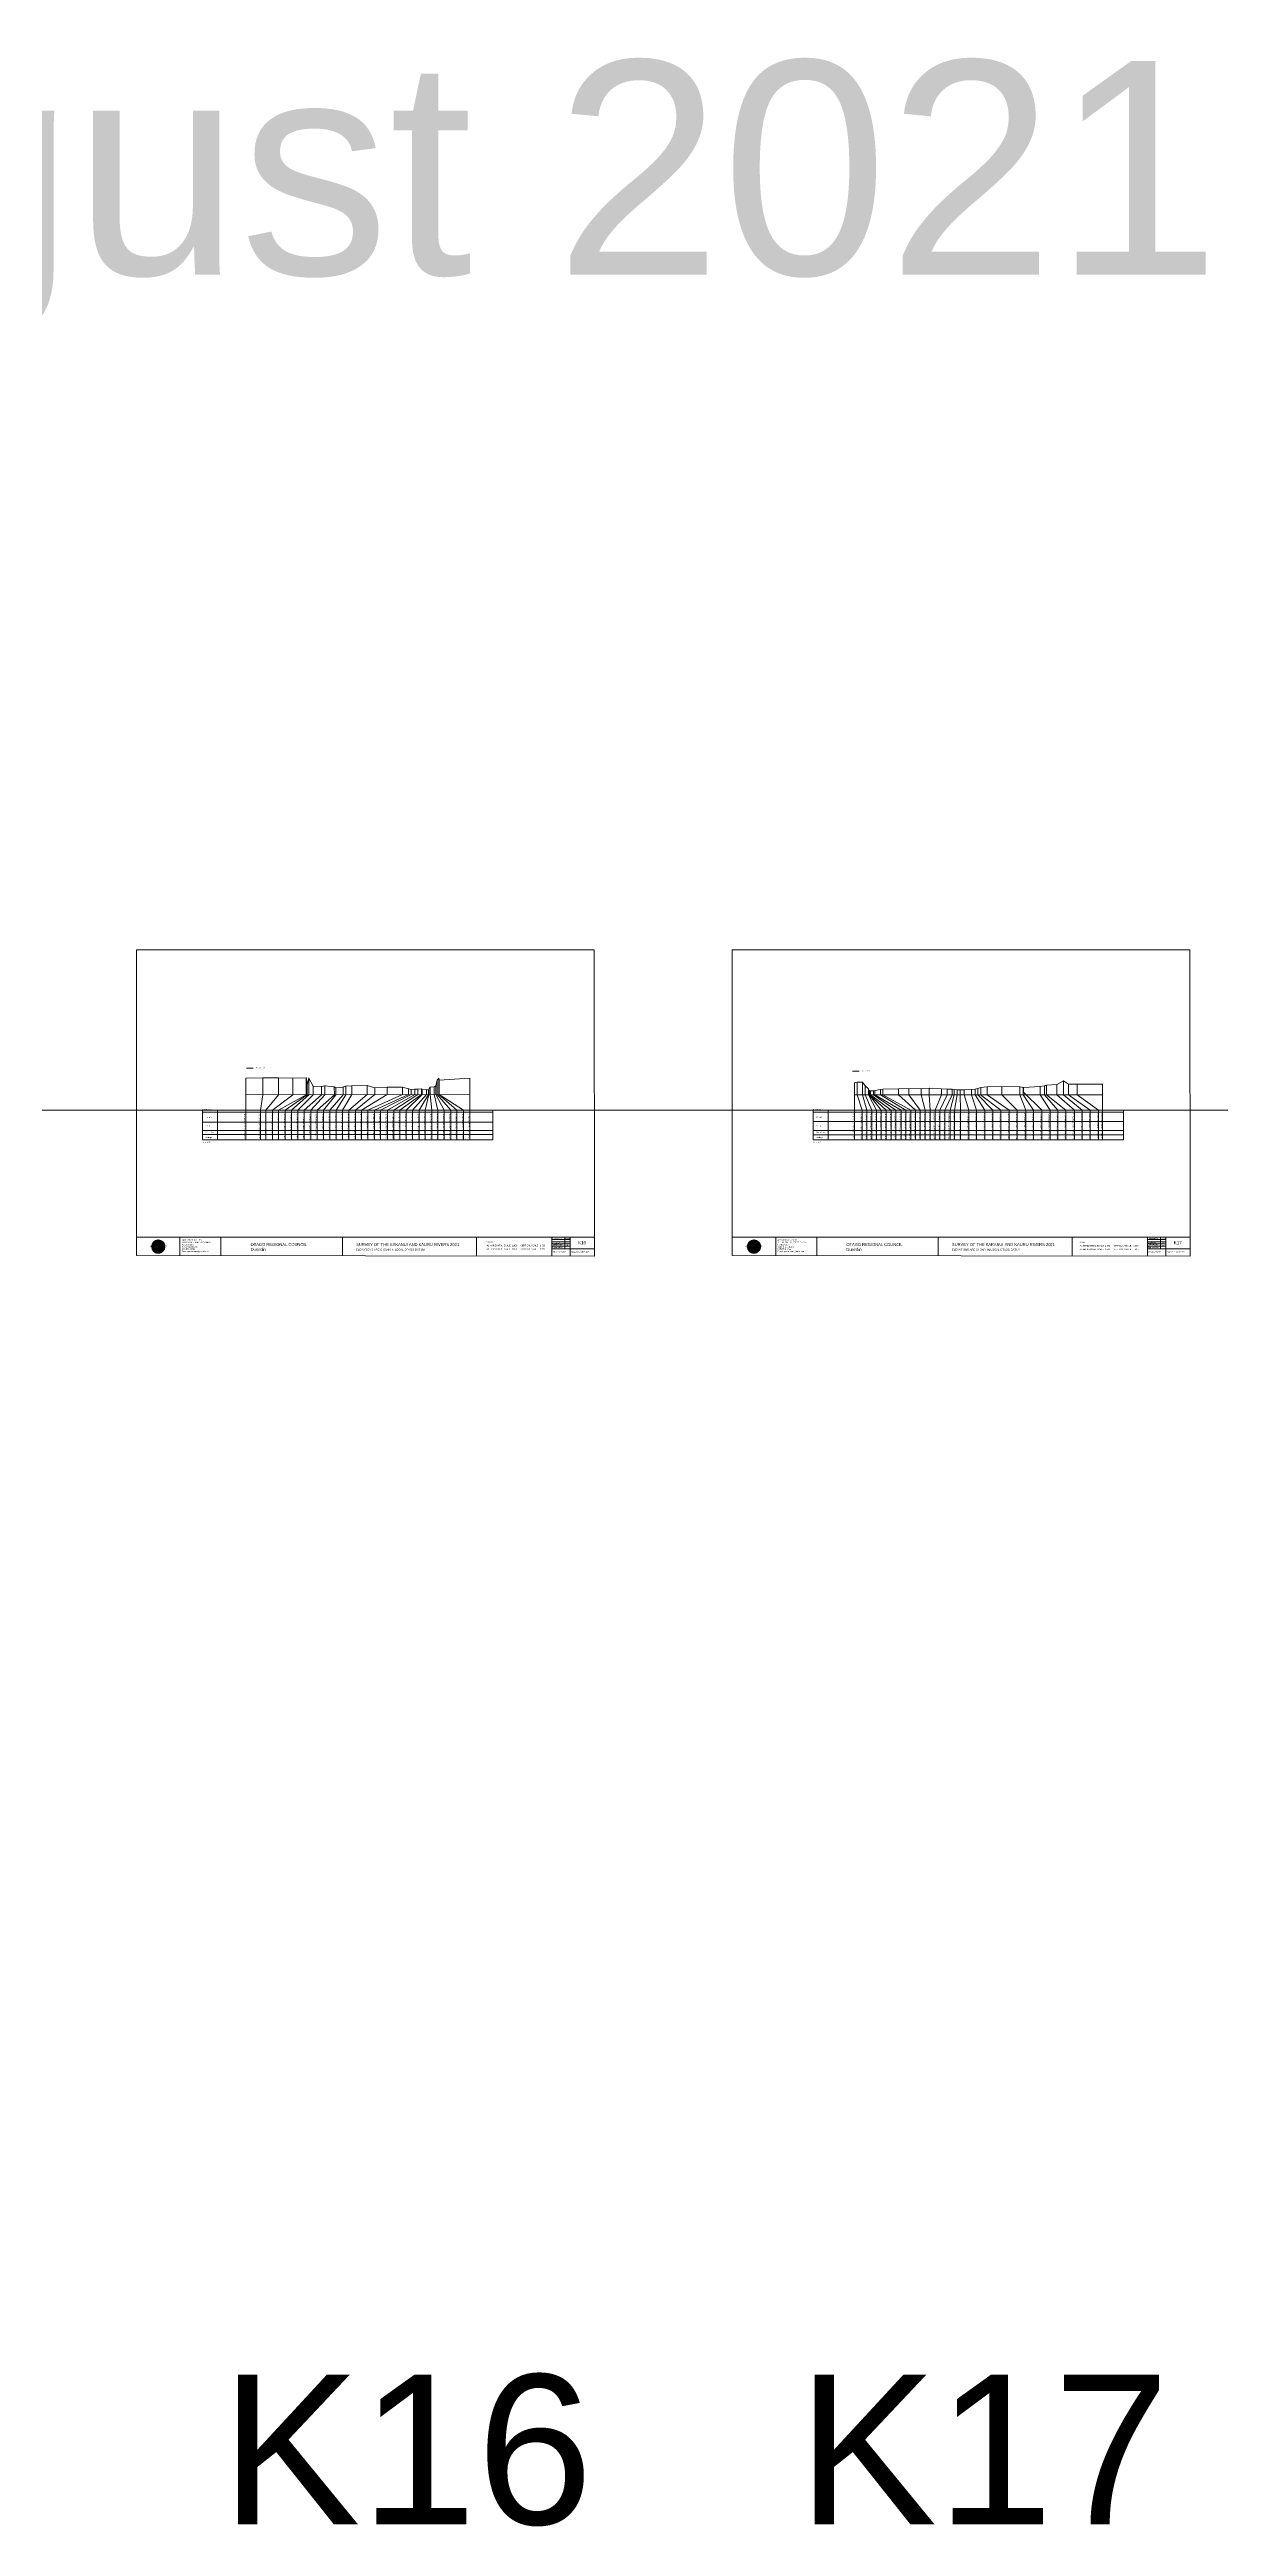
# Model space of a CAD drawing. Header units: millimetres. Extents: x -13804604 to 13046302109, y -19137686871 to 1424964600.
# Drawn here: x -1601305 to -1053982, y -517209 to 641027 of the extents above; entities that cross this region are included whole.
import ezdxf

# ---------------------------------------------------------------- set-up
doc = ezdxf.new("R2010")
doc.units = ezdxf.units.MM
doc.header["$PDMODE"] = 35
doc.header["$PDSIZE"] = 20
doc.layers.get('0').update_dxf_attribs({"lineweight": 0})
doc.layers.add('Datum revision K8-21', color=7, linetype='Continuous', lineweight=0)
doc.layers.add('geo', color=7, linetype='Continuous', lineweight=0)
doc.styles.get("Standard").update_dxf_attribs({"font": 'arial.ttf'})

# ---------------------------------------------------------------- blocks, each defined once
blk = doc.blocks.new('Geomatics_Circle_SPT')
at = {"layer": 'geo', "color": 2, "linetype": 'Continuous', "lineweight": 0}
for p, q in [((0, 25.2), (-25.2, 0)), ((-24.7, 4.9), (-4.9, 24.7)), ((-24.7, -4.9), (4.9, 24.7)), ((4.9, -24.7), (-24.7, 4.9)), ((-24.7, 0), (0, -24.7)), ((-9.7, 23.3), (-23.3, 9.6)), ((9.7, 23.3), (-23.3, -9.7)), ((-23.3, 9.7), (9.7, -23.3)), ((-21, 14), (-14, 21)), ((-21, -14), (14, 21)), ((14, -21), (-21, 14)), ((0, 0), (-17.8, 17.8)), ((0, 0), (-17.8, -17.8)), ((-14, 21), (21, -14)), ((21, 14), (-14, -21)), ((23.3, -9.7), (-9.7, 23.3)), ((-9.7, -23.3), (23.3, 9.7)), ((-4.9, 24.7), (24.7, -4.9)), ((24.7, 4.9), (-4.9, -24.7)), ((25.2, 0), (0, 25.2)), ((0, 0), (17.8, 17.8)), ((0, 0), (17.8, -17.8)), ((0, -24.8), (25.2, 0)), ((4.9, 24.7), (24.7, 4.9)), ((23.3, 9.7), (9.7, 23.3)), ((14, 21), (21, 14)), ((17.8, 18.1), (17.8, 18.1)), ((-4.9, -24.7), (-24.7, -4.9)), ((-23.3, -9.7), (-9.7, -23.3)), ((-14, -21), (-21, -14)), ((-17.8, -17.8), (-17.8, -17.8)), ((24.7, -4.9), (4.9, -24.7)), ((4.9, -24.7), (4.9, -24.7)), ((9.7, -23.3), (23.3, -9.7)), ((21, -14), (14, -21)), ((18.1, -17.8), (18.1, -17.8))]:
    blk.add_line(p, q, dxfattribs=at)
at = {"layer": 'geo', "color": 1, "linetype": 'Continuous', "lineweight": 0}
for p, q in [((-25.2, 0), (9.7, 23.3)), ((-25.2, 0), (-9.6, 23.3)), ((-25.2, 0), (23.3, 9.7)), ((-25.2, 0), (-23.3, 9.7)), ((-23.3, -9.7), (-25.2, 0)), ((-9.6, -23.3), (-25.2, 0)), ((9.7, -23.3), (-25.2, 0)), ((-4.9, 24.8), (-24.7, -4.9)), ((4.9, 24.7), (-24.7, 4.9)), ((14, 21), (-24.7, -4.9)), ((-14, 21), (-24.7, 4.9)), ((21, 14), (-24.7, 4.9)), ((-21, 14), (-24.7, -4.9)), ((0, 0), (-24.7, 4.9)), ((-24.7, 4.9), (-21, -14)), ((-24.7, 4.9), (-4.9, -24.7)), ((-24.7, 4.9), (14, -21)), ((-24.7, 4.9), (-24.7, 4.9)), ((0, 0), (-24.7, -4.9)), ((-23.3, 9.7), (0, 25.2)), ((-23.3, -9.6), (0, 25.2)), ((-23.3, -9.6), (17.8, 17.8)), ((-23.3, 9.7), (-17.8, 17.9)), ((-23.3, -9.6), (-17.8, 17.9)), ((-23.3, 9.7), (17.8, 17.8)), ((-17.8, -17.8), (-23.3, 9.7)), ((0, -25.2), (-23.3, 9.7)), ((-23.3, 9.7), (17.8, -17.8)), ((-23.3, 9.7), (25.2, 0)), ((-23.3, 9.4), (-23.3, 9.4)), ((-23.3, -9.7), (25.2, 0)), ((4.9, 24.8), (-21, -14)), ((-4.9, 24.7), (-21, 14)), ((14, 21), (-21, 14)), ((-14, 21), (-21, -14)), ((0, 0), (-21, 14)), ((-21, 14), (-14, -21)), ((-21, 14), (4.9, -24.7)), ((-21, 14), (-21, 14)), ((24.7, 4.9), (-21, 14)), ((0, 0), (-21, -14)), ((-17.9, 17.6), (-17.9, 17.6)), ((-17.8, 17.8), (9.7, 23.3)), ((-17.8, 17.8), (-9.6, 23.3)), ((-17.8, -17.8), (9.7, 23.3)), ((-17.8, -17.8), (-9.7, 23.3)), ((-9.7, -23.3), (-17.8, 17.8)), ((-17.8, 17.8), (9.7, -23.3)), ((-17.8, 17.8), (23.3, -9.6)), ((-17.8, 17.8), (23.3, 9.7)), ((-17.8, -17.8), (23.3, 9.7)), ((4.9, 24.7), (-14, 21)), ((-4.9, 24.7), (-14, -20.9)), ((0, 0), (-14, 21)), ((-14, 21), (-4.9, -24.7)), ((-14, 21), (-14, 21)), ((24.7, -4.9), (-14, 21)), ((21, 14), (-14, 21)), ((-14, -21), (24.7, 4.9)), ((0, 0), (-14, -21)), ((-9.8, 23.1), (-9.8, 23.1)), ((-9.7, 23.3), (0, 25.2)), ((-9.7, 23.3), (0, -25.2)), ((-9.7, -23.3), (0, 25.2)), ((-9.6, 23.3), (17.8, -17.8)), ((-9.6, 23.3), (25.2, 0)), ((-9.6, 23.3), (17.8, 17.8)), ((-9.6, -23.3), (17.8, 17.9)), ((25.2, 0), (-9.6, -23.3)), ((0, 0), (-4.9, 24.7)), ((-4.9, 24.7), (-4.9, 24.7)), ((21, -14), (-4.9, 24.7)), ((24.8, 4.9), (-4.9, 24.7)), ((14, 21), (-4.9, 24.7)), ((-4.9, -24.7), (21, 14)), ((0, 0), (-4.9, -24.7)), ((-0.2, 25.1), (-0.2, 25.1)), ((0, 25.2), (9.7, -23.3)), ((0, 25.2), (23.3, -9.7)), ((0, 25.2), (23.3, 9.7)), ((0, 25.2), (9.7, 23.3)), ((0, 0), (4.9, 24.7)), ((0, -25.2), (9.7, 23.3)), ((0, 0), (14, 21)), ((0, 0), (21, 14)), ((23.3, 9.7), (0, -25.2)), ((0, 0), (24.8, 4.9)), ((0, 0), (4.9, -24.7)), ((0, 0), (14, -21)), ((0, 0), (21, -14)), ((0, 0), (24.8, -4.9)), ((21, 14), (4.9, 24.8)), ((14, -21), (4.9, 24.7)), ((24.7, -4.9), (4.9, 24.7)), ((4.9, 24.7), (4.9, 24.7)), ((4.9, -24.7), (14, 21)), ((4.9, -24.7), (24.7, 4.9)), ((9.4, 23.3), (9.4, 23.3)), ((9.7, 23.3), (17.8, -17.8)), ((9.7, 23.3), (25.2, 0)), ((9.7, 23.3), (17.8, 17.9)), ((17.8, 17.8), (9.7, -23.3)), ((25.2, 0), (9.7, -23.3)), ((21, -14), (14, 21)), ((24.7, 4.9), (14, 21)), ((14, 21), (14, 21)), ((14, -21), (21, 14)), ((17.6, 17.9), (17.6, 17.9)), ((17.8, 17.8), (23.3, -9.7)), ((17.8, 17.8), (23.3, 9.7)), ((23.3, 9.7), (17.8, -17.8)), ((24.7, -4.9), (21, 14)), ((21, 14), (21, 14)), ((21, -14), (24.7, 4.9)), ((23.1, 9.8), (23.1, 9.8)), ((23.3, 9.7), (25.2, 0)), ((25.2, 0), (23.3, -9.6)), ((24.7, 4.9), (24.7, 4.9)), ((25.1, 0.2), (25.1, 0.2)), ((-25.2, 0), (23.3, -9.7)), ((-25.1, -0.2), (-25.1, -0.2)), ((-24.7, -4.9), (-24.7, -4.9)), ((-24.7, -4.9), (-14, -21)), ((-24.7, -4.9), (4.9, -24.7)), ((-24.7, -4.9), (21, -14)), ((-17.8, -17.8), (-23.3, -9.7)), ((0, -25.2), (-23.3, -9.6)), ((17.8, -17.8), (-23.3, -9.6)), ((-23.1, -9.8), (-23.1, -9.8)), ((-21, -14), (24.7, -4.9)), ((-21, -14), (-21, -14)), ((-21, -14), (-4.9, -24.7)), ((-21, -14), (14, -21)), ((23.3, -9.7), (-17.8, -17.8)), ((-9.6, -23.3), (-17.8, -17.8)), ((9.7, -23.3), (-17.8, -17.8)), ((-17.6, -17.9), (-17.6, -17.9)), ((-14, -21), (21, -14)), ((-14, -21), (-14, -21)), ((-14, -21), (4.9, -24.7)), ((17.8, -17.8), (-9.7, -23.3)), ((0, -25.2), (-9.7, -23.3)), ((-9.4, -23.3), (-9.4, -23.3)), ((-4.9, -24.7), (24.7, -4.9)), ((-4.9, -24.7), (14, -21)), ((-4.9, -24.7), (-4.9, -24.7)), ((23.3, -9.6), (0, -25.2)), ((9.7, -23.3), (0, -25.2)), ((0.2, -25.1), (0.2, -25.1)), ((4.9, -24.7), (21, -14)), ((4.9, -24.7), (4.9, -24.7)), ((17.8, -17.8), (9.7, -23.3)), ((9.8, -23.1), (9.8, -23.1)), ((14, -21), (24.7, -4.9)), ((14, -21), (14, -21)), ((23.3, -9.6), (17.8, -17.8)), ((17.9, -17.6), (17.9, -17.6)), ((21, -14), (21, -14)), ((23.3, -9.4), (23.3, -9.4)), ((24.7, -4.9), (24.7, -4.9))]:
    blk.add_line(p, q, dxfattribs=at)
at = {"layer": 'geo', "color": 114, "linetype": 'Continuous', "lineweight": 0}
for p, q in [((17.9, 17.8), (-25.2, 0)), ((-24.7, 4.9), (14, 21)), ((-24.7, -4.9), (21, 14)), ((-14, -21), (-24.7, 4.9)), ((9.7, 23.3), (-23.3, 9.7)), ((0, 0), (-23.3, 9.7)), ((-23.3, 9.7), (-9.7, -23.3)), ((0, 0), (-23.3, -9.7)), ((-4.9, -24.7), (-21, 14)), ((-20.9, 14), (4.9, 24.7)), ((24.8, 4.9), (-20.9, -14)), ((0, 25.2), (-17.8, 17.8)), ((-17.8, 17.8), (0, -25.2)), ((-14, 21), (-4.9, 24.7)), ((4.9, -24.7), (-14, 21)), ((0, 0), (-9.7, 23.3)), ((0, 0), (-9.7, -23.3)), ((-4.9, 24.7), (14, -21)), ((17.8, -17.8), (0, 25.2)), ((0, 0), (9.7, 23.3)), ((0, 0), (23.3, 9.7)), ((0, 0), (9.7, -23.3)), ((0, 0), (23.3, -9.7)), ((4.9, 24.7), (21, -14)), ((23.3, -9.7), (9.7, 23.3)), ((14, 21), (24.7, -4.9)), ((25.2, 0), (17.8, 17.8)), ((21, 14), (24.7, 4.9)), ((-25.2, 0), (-17.8, -17.8)), ((-21, -14), (-24.7, -4.9)), ((-17.8, -17.8), (25.2, 0)), ((24.8, -4.9), (-14, -21)), ((-9.6, -23.3), (23.3, -9.7)), ((21, -14), (-4.9, -24.8)), ((0, -25.2), (17.9, -17.8)), ((14, -21), (4.9, -24.8))]:
    blk.add_line(p, q, dxfattribs=at)
at = {"layer": 'geo', "color": 250, "linetype": 'Continuous', "lineweight": 0}
for p, q in [((0, 0), (-25.2, 0)), ((24.7, 4.9), (-24.7, 4.9)), ((-24.7, 4.9), (-24.7, -4.9)), ((-23.3, 9.7), (23.3, 9.7)), ((-23.3, 9.7), (-23.3, 9.7)), ((-23.3, -9.7), (-23.3, 9.7)), ((21, 14), (-21, 14)), ((-21, 14), (-21, -14)), ((-17.8, 17.8), (17.8, 17.8)), ((-17.8, -17.8), (-17.8, 17.8)), ((-14, 21), (-14, 21)), ((14, 21), (-14, 21)), ((-14, 20.9), (-14, -21)), ((-9.7, 23.3), (9.7, 23.3)), ((-9.7, -23.3), (-9.7, 23.3)), ((-4.9, 24.7), (4.9, 24.7)), ((-4.9, 24.7), (-4.9, -24.7)), ((0, 0), (0, 25.2)), ((0, 0), (0, -25.2)), ((0, 0), (25.2, 0)), ((4.9, 24.7), (4.9, -24.7)), ((9.7, -23.3), (9.7, 23.3)), ((14, 21), (14, -21)), ((17.8, -17.8), (17.8, 17.8)), ((21, 14), (21, 14)), ((21, -14), (21, 14)), ((23.3, 9.7), (23.3, -9.7)), ((24.7, 4.9), (24.7, 4.9)), ((24.7, -4.9), (24.7, 4.9)), ((-24.7, -4.9), (24.7, -4.9)), ((23.3, -9.7), (-23.3, -9.7)), ((-21, -14), (21, -14)), ((17.8, -17.8), (-17.8, -17.8)), ((-14, -21), (14, -21)), ((9.7, -23.3), (-9.7, -23.3)), ((-4.9, -24.7), (4.9, -24.7))]:
    blk.add_line(p, q, dxfattribs=at)
blk = doc.blocks.new('GeomaticsNZ TITLE BLOCK')
at = {"color": 7, "linetype": 'Continuous', "lineweight": 0}
for p, q in [((0, 95), (0, 1579)), ((0, 1579), (2363, 1579)), ((2363, 1579), (2364, 95)), ((2364, 95), (0, 95)), ((0, 95), (0, 0)), ((0, 0), (2364, -4)), ((16, 95), (2364, 95)), ((224, 95), (224, 0)), ((2364, 95), (383, 95)), ((436, 95), (436, -1)), ((1063, 95), (1063, -2)), ((1755, 95), (1755, -3)), ((2144, 95), (2144, -3)), ((2144, 82), (2239, 82)), ((2144, 71), (2239, 71)), ((2144, 60), (2239, 60)), ((2144, 49), (2239, 49)), ((2144, 35), (2364, 35)), ((2212, 95), (2212, 36)), ((2239, 95), (2239, -3)), ((2364, -4), (2364, 95))]:
    blk.add_line(p, q, dxfattribs=at)
at = {"color": 7, "linetype": 'Continuous', "lineweight": 0, "xscale": 1.36, "yscale": 1.36, "zscale": 1.36}
blk.add_blockref('Geomatics_Circle_SPT', (112, 46), dxfattribs=at)
at = {"color": 7, "linetype": 'Continuous', "lineweight": 0}
for s, p in [('PK&RR', (2213, 85)), ('ST', (2220, 64)), ('PK', (2220, 51))]:
    blk.add_text(s, height=5, dxfattribs=at).set_placement(p)
at = {"color": 7, "linetype": 'Continuous', "lineweight": 0, "attachment_point": 1}
for s, width, heights, insert, char_height in [('{\\C256;Geomatics N.Z. LTD                   }', 125.08, [15.8], (69, 50), 7), ('{\\C256;GEOMATICS N.Z. LTD                   \\PTELEPHONE:  M 021 023 6 00 55;\\PPO BOX 2177\\PSOUTH DUNEDIN\\PDUNEDIN 9044\\PEmail: geomaticsnz@gmail.com}', 3535.73, [94.7], (234, 83), 7), ('{\\C256;OTAGO REGIONAL COUNCIL\\PDunedin}', 3535.73, [0], (589, 64), 15), ('{\\C256;SURVEY OF THE KAKANUI AND KAURU RIVERS 2021}', 3535.73, [0], (1134, 64), 15), ('{\\C256;ELEVATIONS ARE SHOWN IN LOCAL OTAGO DATUM}', 3535.73, [0], (1134, 35), 10), ('{\\C256;Surveyed by:}', 3535.73, [0], (2145, 92), 7), ('{\\C256;Checked by:}', 3535.73, [0], (2145, 59), 7), ('{\\C256;Approved by:}', 3535.73, [0], (2145, 46), 7), ('{\\C256;JOB No 0032021}', 3535.73, [0], (2145, 21), 7), ('{\\C256;Drawn by:}', 3535.73, [0], (2146, 70), 7), ('{\\C256;Drawn:16-JUNE-2021}', 3535.73, [0], (2245, 21), 7)]:
    blk.add_mtext_dynamic_manual_height_columns(s, width=width, gutter_width=159, heights=heights, dxfattribs=dict(at, insert=insert, char_height=char_height))

msp = doc.modelspace()

# ---------------------------------------------------------------- linework, layer by layer
at = {"color": 1, "linetype": 'Continuous', "lineweight": 0}
for p, q in [((-1509241.611, 164633.766), (-1506169.439, 164633.766)), ((-1225993.886, 163229.79), (-1222921.714, 163229.79))]:
    msp.add_line(p, q, dxfattribs=at)
at = {"color": 7, "linetype": 'Continuous', "lineweight": 0}
for p, q in [((-1509577.674, 160071), (-1509577.674, 131248.305)), ((-1509577.674, 152184.361), (-1404900.465, 152463.036)), ((-1501631.151, 152205.516), (-1502710.329, 145000)), ((-1501631.151, 160121), (-1501631.151, 152205.516)), ((-1494346.641, 152224.91), (-1500147.654, 145000)), ((-1487585.836, 152242.908), (-1497091.993, 145000)), ((-1494346.641, 160151), (-1494346.641, 152224.91)), ((-1481280.785, 152259.694), (-1494218.869, 145000)), ((-1480951.45, 152260.571), (-1491142.229, 145000)), ((-1480052.221, 152262.965), (-1488205.488, 145000)), ((-1487585.836, 160052), (-1487585.836, 152242.908)), ((-1478013.235, 152268.393), (-1485255.985, 145000)), ((-1474186.482, 152278.581), (-1482255.627, 145000)), ((-1481280.785, 160112), (-1481280.785, 152259.694)), ((-1480951.45, 157042), (-1480951.45, 152260.571)), ((-1480052.221, 160092), (-1480052.221, 152262.965)), ((-1472667.527, 152282.624), (-1479231.484, 145000)), ((-1478013.235, 156282), (-1478013.235, 152268.393)), ((-1474186.482, 156072), (-1474186.482, 152278.581)), ((-1467482.827, 152296.427), (-1473328.418, 145000)), ((-1472667.527, 156522), (-1472667.527, 152282.624)), ((-1463986.983, 152305.734), (-1470318.198, 145000)), ((-1467482.827, 155583), (-1467482.827, 152296.427)), ((-1467307.978, 145000), (-1462835.228, 152308.8)), ((-1464380.906, 145000), (-1460017.61, 152316.301)), ((-1463986.983, 155883), (-1463986.983, 152305.734)), ((-1462835.228, 156353), (-1462835.228, 152308.8)), ((-1461408.489, 145000), (-1452762.842, 152335.615)), ((-1460017.61, 156513), (-1460017.61, 152316.301)), ((-1449255.19, 152344.953), (-1458330.398, 145000)), ((-1455490.726, 145000), (-1443464.04, 152360.371)), ((-1452762.842, 156583), (-1452762.842, 152335.615)), ((-1452580.38, 145000), (-1436294.882, 152379.457)), ((-1433458.224, 152387.009), (-1449409.763, 145000)), ((-1449255.19, 155453), (-1449255.19, 152344.953)), ((-1443464.04, 155844), (-1443464.04, 152360.371)), ((-1430561.26, 152394.721), (-1443273.981, 145000)), ((-1429123.378, 152398.549), (-1440404.241, 145000)), ((-1427422.975, 152403.076), (-1437607.981, 145000)), ((-1436294.882, 155744), (-1436294.882, 152379.457)), ((-1427059.023, 152404.045), (-1434589.833, 145000)), ((-1433458.224, 155044), (-1433458.224, 152387.009)), ((-1425133.979, 152409.17), (-1431683.064, 145000)), ((-1430561.26, 154904), (-1430561.26, 152394.721)), ((-1429123.378, 154904), (-1429123.378, 152398.549)), ((-1424162.799, 152411.755), (-1428579.642, 145000)), ((-1427422.975, 155014), (-1427422.975, 152403.076)), ((-1427059.023, 154604), (-1427059.023, 152404.045)), ((-1424040.672, 152412.08), (-1425782.124, 145000)), ((-1425133.979, 154695), (-1425133.979, 152409.17)), ((-1424162.799, 154375), (-1424162.799, 152411.755)), ((-1424040.672, 154865), (-1424040.672, 152412.08)), ((-1423409.881, 155935), (-1423409.881, 152413.76)), ((-1423409.881, 152413.76), (-1422613.054, 145000)), ((-1420054.071, 159145), (-1420054.071, 152422.693)), ((-1420054.071, 152422.693), (-1413723.552, 145000)), ((-1419303.101, 160075), (-1419303.101, 152424.693)), ((-1419303.101, 152424.693), (-1410888.328, 145000)), ((-1419213.011, 159105), (-1419213.011, 152424.933)), ((-1419213.011, 152424.933), (-1407880.429, 145000)), ((-1404900.465, 160085), (-1404900.465, 131248.305)), ((-1529832.987, 145000), (-1529832.987, 131248.305)), ((-1529832.987, 145000), (-1394063.772, 145000)), ((-1529832.987, 144076.552), (-1394063.772, 144076.552)), ((-1529832.987, 139458.613), (-1394063.772, 139458.613)), ((-1522819.838, 145000), (-1522819.838, 131248.305)), ((-1502710.329, 131248.305), (-1502710.329, 145000)), ((-1500147.654, 131248.305), (-1500147.654, 145000)), ((-1497091.993, 131248.305), (-1497091.993, 145000)), ((-1494218.869, 131248.305), (-1494218.869, 145000)), ((-1491142.229, 131248.305), (-1491142.229, 145000)), ((-1488205.488, 131248.305), (-1488205.488, 145000)), ((-1485255.985, 131248.305), (-1485255.985, 145000)), ((-1482255.627, 131248.305), (-1482255.627, 145000)), ((-1479231.484, 131248.305), (-1479231.484, 145000)), ((-1473328.418, 131248.305), (-1473328.418, 145000)), ((-1470318.198, 131248.305), (-1470318.198, 145000)), ((-1467307.978, 131248.305), (-1467307.978, 145000)), ((-1464380.906, 131248.305), (-1464380.906, 145000)), ((-1461408.489, 131248.305), (-1461408.489, 145000)), ((-1458330.398, 131248.305), (-1458330.398, 145000)), ((-1455490.726, 131248.305), (-1455490.726, 145000)), ((-1452580.38, 131248.305), (-1452580.38, 145000)), ((-1449409.763, 131248.305), (-1449409.763, 145000)), ((-1443273.981, 131248.305), (-1443273.981, 145000)), ((-1440404.241, 131248.305), (-1440404.241, 145000)), ((-1437607.981, 131248.305), (-1437607.981, 145000)), ((-1434589.833, 131248.305), (-1434589.833, 145000)), ((-1431683.064, 131248.305), (-1431683.064, 145000)), ((-1428579.642, 131248.305), (-1428579.642, 145000)), ((-1425782.124, 131248.305), (-1425782.124, 145000)), ((-1422613.054, 131248.305), (-1422613.054, 145000)), ((-1419744.765, 131248.305), (-1419744.765, 145000)), ((-1416810.828, 131248.305), (-1416810.828, 145000)), ((-1413723.552, 131248.305), (-1413723.552, 145000)), ((-1410888.328, 131248.305), (-1410888.328, 145000)), ((-1407880.429, 131248.305), (-1407880.429, 145000)), ((-1394063.772, 145000), (-1394063.772, 131248.305)), ((-1244407.966, 145000), (-1244407.966, 131248.305)), ((-1244407.966, 144076.552), (-1099249.793, 144076.552)), ((-1244407.966, 139805.14), (-1099249.793, 139805.14)), ((-1237394.816, 145000), (-1237394.816, 131248.305)), ((-1529832.987, 135602.182), (-1394063.772, 135602.182)), ((-1529832.987, 133627.919), (-1394063.772, 133627.919)), ((-1529832.987, 131248.305), (-1394063.772, 131248.305)), ((-1526651.824, 129878.784), (-1526651.824, 129878.784)), ((-1244407.966, 135602.182), (-1099249.793, 135602.182)), ((-1244407.966, 133593.469), (-1099249.793, 133593.469)), ((-1244407.966, 131248.305), (-1099249.793, 131248.305)), ((-1241226.802, 129878.784), (-1241226.802, 129878.784))]:
    msp.add_line(p, q, dxfattribs=at)
at = {"color": 7, "lineweight": 0}
for p, q in [((-1225104.445, 157822.549), (-1225104.445, 131248.305)), ((-1109139.187, 157200), (-1109139.187, 131248.305)), ((-1244407.966, 145000), (-1099249.793, 145000)), ((-1221430.811, 131248.305), (-1221430.811, 145000)), ((-1219210.555, 131248.305), (-1219210.555, 145000)), ((-1216893.131, 131248.305), (-1216893.131, 145000)), ((-1214768.834, 131248.305), (-1214768.834, 145000)), ((-1212908.281, 145000), (-1212908.281, 144993.737)), ((-1212515.77, 131248.305), (-1212515.77, 145000)), ((-1210160.305, 131248.305), (-1210160.305, 145000)), ((-1207922.487, 131248.305), (-1207922.487, 145000)), ((-1205694.431, 131248.305), (-1205694.431, 145000)), ((-1201090.078, 131248.305), (-1201090.078, 145000)), ((-1198726.612, 131248.305), (-1198726.612, 145000)), ((-1196562.864, 131248.305), (-1196562.864, 145000)), ((-1194282.677, 131248.305), (-1194282.677, 145000)), ((-1192019.046, 131248.305), (-1192019.046, 145000)), ((-1189688.891, 131248.305), (-1189688.891, 145000)), ((-1187292.164, 131248.305), (-1187292.164, 145000)), ((-1185113.975, 131248.305), (-1185113.975, 145000)), ((-1182800.476, 131248.305), (-1182800.476, 145000)), ((-1178256.657, 131248.305), (-1178256.657, 145000)), ((-1175493.753, 131248.305), (-1175493.753, 145000)), ((-1171615.715, 131248.305), (-1171615.715, 145000)), ((-1167954, 131248.305), (-1167954, 145000)), ((-1164142.534, 131248.305), (-1164142.534, 145000)), ((-1160314.413, 131248.305), (-1160314.413, 145000)), ((-1156618.129, 131248.305), (-1156618.129, 145000)), ((-1152778.333, 131248.305), (-1152778.333, 145000)), ((-1141398.633, 131248.305), (-1141398.633, 145000)), ((-1137538.458, 131248.305), (-1137538.458, 145000)), ((-1133641.599, 131248.305), (-1133641.599, 145000)), ((-1129969.418, 131248.305), (-1129969.418, 145000)), ((-1126213.053, 131248.305), (-1126213.053, 145000)), ((-1122200.56, 131248.305), (-1122200.56, 145000)), ((-1114820.924, 131248.305), (-1114820.924, 145000)), ((-1111019.32, 131248.305), (-1111019.32, 145000)), ((-1099249.793, 145000), (-1099249.793, 131248.305))]:
    msp.add_line(p, q, dxfattribs=at)
at = {"linetype": 'Continuous', "lineweight": 0}
msp.add_line((-1225104.445, 152181.351), (-1109139.187, 152181.351), dxfattribs=at)
at = {"lineweight": 0}
for p, q in [((-1223827.481, 158177), (-1223827.481, 152181.351)), ((-1221333.2, 158097), (-1221333.2, 152181.351)), ((-1220121.288, 156447), (-1220121.288, 152181.351)), ((-1218465.418, 155077), (-1218465.418, 152181.351)), ((-1218195.993, 154227), (-1218195.993, 152181.351)), ((-1217966.821, 154247), (-1217966.821, 152181.351)), ((-1217572.746, 154147), (-1217572.746, 152181.351)), ((-1216123.343, 154137), (-1216123.343, 152181.351)), ((-1212908.281, 154687), (-1212908.281, 152181.351)), ((-1211796.813, 154837), (-1211796.813, 152181.351)), ((-1204429.522, 155047), (-1204429.522, 152181.351)), ((-1199646.549, 155017), (-1199646.549, 152181.351)), ((-1193899.504, 155238), (-1193899.504, 152181.351)), ((-1190075.807, 155268), (-1190075.807, 152181.351)), ((-1184314.169, 155068), (-1184314.169, 152181.351)), ((-1181691.307, 154958), (-1181691.307, 152181.351)), ((-1179357.122, 154828), (-1179357.122, 152181.351)), ((-1176976.667, 154588), (-1176976.667, 152181.351)), ((-1175608.557, 154538), (-1175608.557, 152181.351)), ((-1173722.84, 154608), (-1173722.84, 152181.351)), ((-1170408.216, 154678), (-1170408.216, 152181.351)), ((-1168587.716, 154868), (-1168587.716, 152181.351)), ((-1167367.107, 155198), (-1167367.107, 152181.351)), ((-1166020.236, 155698), (-1166020.236, 152181.351)), ((-1163002.637, 155958), (-1163002.637, 152181.351)), ((-1156145.073, 156118), (-1156145.073, 152181.351)), ((-1146205.868, 155679), (-1146205.868, 152181.351)), ((-1146106.38, 155689), (-1146106.38, 153539.996)), ((-1138240.714, 156209), (-1138240.714, 152181.351)), ((-1136290.735, 156449), (-1136290.735, 152181.351)), ((-1135259.549, 156759), (-1135259.549, 152181.351)), ((-1130513.667, 157089), (-1130513.667, 152181.351)), ((-1124943.391, 157159), (-1124943.391, 152181.351)), ((-1120961.906, 156989), (-1120961.906, 152181.351))]:
    msp.add_line(p, q, dxfattribs=at)
for p, q in [((-1223827.481, 152181.351), (-1221430.811, 145000)), ((-1221333.2, 152181.351), (-1219210.555, 145000)), ((-1220121.288, 152181.351), (-1216893.131, 145000)), ((-1218465.418, 152181.351), (-1214768.834, 145000)), ((-1218195.993, 152181.351), (-1212515.77, 145000)), ((-1217966.821, 152181.351), (-1210160.305, 145000)), ((-1217572.746, 152181.351), (-1207922.487, 145000)), ((-1216123.343, 152181.351), (-1205694.431, 145000)), ((-1212908.281, 152181.351), (-1201090.078, 145000)), ((-1211796.813, 152181.351), (-1198726.612, 145000)), ((-1204429.522, 152181.351), (-1196562.864, 145000)), ((-1199646.549, 152181.351), (-1194282.677, 145000)), ((-1193899.504, 152181.351), (-1192019.046, 145000)), ((-1190075.807, 152181.351), (-1189688.891, 145000)), ((-1184314.169, 152181.351), (-1187292.164, 145000)), ((-1181691.307, 152181.351), (-1185113.975, 145000)), ((-1179357.122, 152181.351), (-1182800.476, 145000)), ((-1176976.667, 152181.351), (-1178256.657, 145000)), ((-1175608.557, 152181.351), (-1175493.753, 145000)), ((-1173722.84, 152181.351), (-1171615.715, 145000)), ((-1170408.216, 152181.351), (-1167954, 145000)), ((-1168587.716, 152181.351), (-1164142.534, 145000)), ((-1167367.107, 152181.351), (-1160314.413, 145000)), ((-1166083.315, 152181.351), (-1156618.129, 145000)), ((-1163002.637, 152181.351), (-1152778.333, 145000)), ((-1156145.073, 152181.351), (-1149001.034, 145000)), ((-1146205.868, 152181.351), (-1141398.633, 145000)), ((-1146106.38, 153539.996), (-1137538.458, 145000)), ((-1138240.714, 152181.351), (-1133641.599, 145000)), ((-1136290.735, 152181.351), (-1129969.418, 145000)), ((-1135259.549, 152181.351), (-1126213.053, 145000)), ((-1130513.667, 152181.351), (-1122200.56, 145000)), ((-1124943.391, 152181.351), (-1114820.924, 145000)), ((-1120961.906, 152181.351), (-1111019.32, 145000)), ((-1149001.034, 145000), (-1149001.034, 131248.305))]:
    msp.add_line(p, q)
at = {"color": 1, "linetype": 'Continuous', "lineweight": 0}
msp.add_lwpolyline([(-1509577.674, 160071), (-1501631.151, 160121), (-1494346.641, 160151), (-1487585.836, 160052), (-1481280.785, 160112), (-1480951.45, 157042), (-1480052.221, 160092), (-1478013.235, 156282), (-1474186.482, 156072), (-1472667.527, 156522), (-1468194.104, 156033), (-1467482.827, 155583), (-1463986.983, 155883), (-1462835.228, 156353), (-1460017.61, 156513), (-1452762.842, 156583), (-1449255.19, 155453), (-1443464.04, 155844), (-1436294.882, 155744), (-1433458.224, 155044), (-1432217.38, 154804), (-1430561.26, 154904), (-1429123.378, 154904), (-1427422.975, 155014), (-1427059.023, 154604), (-1425133.979, 154695), (-1424162.799, 154375), (-1424040.672, 154865), (-1423409.881, 155935), (-1421540.628, 155755), (-1420682.068, 156385), (-1420054.071, 159145), (-1419303.101, 160075), (-1419213.011, 159105), (-1404900.465, 160085)], dxfattribs=at)
at = {"color": 7, "linetype": 'Continuous', "lineweight": 0}
for points in [[(-1468194.104, 156033), (-1468184.151, 152294.56), (-1476200.331, 145000), (-1476200.331, 131248.305)], [(-1432217.38, 154804), (-1432210.955, 152390.329), (-1446638.078, 145000), (-1446638.078, 131248.305)], [(-1421540.628, 155755), (-1421531.746, 152418.76), (-1419744.765, 145000)]]:
    msp.add_lwpolyline(points, dxfattribs=at)
msp.add_lwpolyline([(-1420682.068, 156385), (-1420671.516, 152421.05), (-1416810.828, 145000)])
at = {"color": 1, "lineweight": 0}
msp.add_lwpolyline([(-1225104.445, 157822.549), (-1223827.481, 158177), (-1221333.2, 158097), (-1220121.288, 156447), (-1218465.418, 155077), (-1218195.993, 154227), (-1217966.821, 154247), (-1217572.746, 154147), (-1216123.343, 154137), (-1215565.309, 154227), (-1212908.281, 154687), (-1211796.813, 154837), (-1204429.522, 155047), (-1193899.504, 155238), (-1184314.169, 155068), (-1181691.307, 154958), (-1179357.122, 154828), (-1178493.705, 154670.971), (-1176976.667, 154588), (-1175608.557, 154538), (-1173722.84, 154608), (-1170408.216, 154678), (-1168587.716, 154868), (-1167367.107, 155198), (-1166020.236, 155698), (-1163002.637, 155958), (-1156145.073, 156118), (-1147815.686, 155919), (-1146205.868, 155679), (-1146106.38, 155689), (-1138240.714, 156209), (-1136290.735, 156449), (-1135259.549, 156759), (-1130513.667, 157089), (-1127403.031, 158729), (-1124943.391, 157159), (-1120961.906, 157159), (-1109139.187, 157200)], dxfattribs=at)
at = {"color": 7, "lineweight": 0}
for points in [[(-1215565.309, 154227), (-1215559.931, 152207.237), (-1203165.705, 145000), (-1203165.705, 131248.305)], [(-1178493.724, 154678), (-1178487.409, 152305.932), (-1180313.154, 145000), (-1180313.154, 131248.305)], [(-1147815.686, 155919), (-1147815.686, 152181.351), (-1144923.678, 145000), (-1144923.678, 131248.305)], [(-1127403.031, 158729), (-1127403.031, 152181.351), (-1118636.945, 145000), (-1118636.945, 131248.305)]]:
    msp.add_lwpolyline(points, dxfattribs=at)
at = {"linetype": 'Continuous', "lineweight": 0}
for p in [(-1509577.674, 160071), (-1501631.151, 160121), (-1494346.641, 160151), (-1487585.836, 160052), (-1481280.785, 160112), (-1480951.45, 157042), (-1480052.221, 160092), (-1478013.235, 156282), (-1474186.482, 156072), (-1472667.527, 156522), (-1468194.104, 156033), (-1467482.827, 155583), (-1463986.983, 155883), (-1462835.228, 156353), (-1460017.61, 156513), (-1452762.842, 156583), (-1449255.19, 155453), (-1443464.04, 155844), (-1436294.882, 155744), (-1433458.224, 155044), (-1432217.38, 154804), (-1430561.26, 154904), (-1429123.378, 154904), (-1427422.975, 155014), (-1427059.023, 154604), (-1425133.979, 154695), (-1424162.799, 154375), (-1424040.672, 154865), (-1423409.881, 155935), (-1421540.628, 155755), (-1420682.068, 156385), (-1420054.071, 159145), (-1419303.101, 160075), (-1419213.011, 159105), (-1404900.465, 160085), (-1529832.987, 145000), (-1244407.966, 145000)]:
    msp.add_point(p, dxfattribs=at)
at = {"lineweight": 0}
for p in [(-1225104.445, 157822.549), (-1223827.481, 158177), (-1221333.2, 158097), (-1220121.288, 156447), (-1218465.418, 155077), (-1218195.993, 154227), (-1217966.821, 154247), (-1217572.746, 154147), (-1216123.343, 154137), (-1215565.309, 154227), (-1212908.281, 154687), (-1211796.813, 154837), (-1204429.522, 155047), (-1199646.549, 155017), (-1193899.504, 155238), (-1190075.807, 155268), (-1184314.169, 155068), (-1181691.307, 154958), (-1179357.122, 154828), (-1178493.724, 154678), (-1176976.667, 154588), (-1175608.557, 154538), (-1173722.84, 154608), (-1170408.216, 154678), (-1168587.716, 154868), (-1167367.107, 155198), (-1166020.236, 155698), (-1163002.637, 155958), (-1156145.073, 156118), (-1147815.686, 155919), (-1146205.868, 155679), (-1146106.38, 155689), (-1138240.714, 156209), (-1136290.735, 156449), (-1135259.549, 156759), (-1130513.667, 157089), (-1127403.031, 158729), (-1124943.391, 157159), (-1120961.906, 156989), (-1109139.187, 157200)]:
    msp.add_point(p, dxfattribs=at)
at = {"layer": 'Datum revision K8-21', "color": 32, "true_color": 0xcd6928}
msp.add_line((1032674.235, 145000), (-4747632.073, 145000), dxfattribs=at)

# ---------------------------------------------------------------- block references
at = {"color": 7, "linetype": 'Continuous', "lineweight": 0, "xscale": 90.52460151977424, "yscale": 90.52460151977424, "zscale": 90.52460151977424}
for p in [(-1560651.888, 77111.142), (-1282166.803, 77111.142)]:
    msp.add_blockref('GeomaticsNZ TITLE BLOCK', p, dxfattribs=at)

# ---------------------------------------------------------------- texts
at = {"color": 5, "linetype": 'Continuous', "lineweight": 0}
msp.add_text('Wednesday, 18 August 2021 3:20:54 PM', height=100000, dxfattribs=at).set_placement((-2847982.415, 535704.397))
at = {"color": 7, "linetype": 'Continuous', "lineweight": 0}
for s, height, p in [('Ground Level', 500, (-1504810.666, 164611.562)), ('Ground Level', 500, (-1221562.941, 163207.586)), ('DATUM 45.00', 500, (-1529903.734, 145146.766)), ('Northing', 500, (-1528306.728, 141560.657)), ('DATUM 45.00', 500, (-1244478.712, 145146.766)), ('Northing', 500, (-1242881.707, 141560.657)), ('Section K16', 500, (-1529903.745, 129797.682)), ('Ground Level', 500, (-1528361.456, 134533.521)), ('Chainage', 500, (-1528359.069, 132077.102)), ('Easting', 500, (-1528379.533, 137481.59)), ('Section K17', 500, (-1244478.723, 129797.682)), ('Ground Level', 500, (-1242936.435, 134533.521)), ('Chainage', 500, (-1242934.047, 132077.102)), ('Easting', 500, (-1242954.511, 137481.59)), ('A1 HORIZONTAL SCALE  1:300      VERTICAL SCALE   1:300 ', 700, (-1397022.829, 81416.936)), ('SCALE :  ', 700, (-1397055.23, 83034.615)), ('K16', 1500, (-1354293.562, 82342.561)), ('A1 HORIZONTAL SCALE  1:300      VERTICAL SCALE   1:300 ', 700, (-1119762.106, 81290.937)), ('SCALE :  ', 700, (-1119794.507, 82908.616)), ('K17', 1500, (-1075808.478, 82342.561)), ('A3 HORIZONTAL SCALE  1:600      VERTICAL SCALE   1:600 ', 700, (-1397022.829, 79799.257)), ('A3 HORIZONTAL SCALE  1:600      VERTICAL SCALE   1:600', 700, (-1119762.106, 79673.258))]:
    msp.add_text(s, height=height, dxfattribs=at).set_placement(p)
for s, p in [('-27.73 60.07 1426377.67  5005879.82', (-1509975.586, 131494.792)), ('-19.79 60.12 1426381.80 5005873.03', (-1503127.273, 131565.756)), ('-12.50 60.15 1426385.16 5005866.55', (-1500152.926, 131565.756)), ('-5.74 60.05  1426388.83 5005860.87', (-1497178.579, 131691.414)), (' 0.56 60.11  1426392.10 5005855.48', (-1494204.231, 131684.593)), (' 0.89 57.04  1426391.24 5005855.24', (-1491229.884, 131684.593)), (' 1.79 60.09  1426393.51 5005855.46', (-1488255.537, 131637.526)), (' 3.83 56.28  1426393.28 5005852.42', (-1485281.189, 131684.252)), (' 7.66 56.07  1426394.56 5005848.81', (-1482306.842, 131680.5)), (' 9.18 56.52  1426396.25 5005847.93', (-1479332.494, 131684.593)), (' 13.65 56.03 1426398.72 5005844.19', (-1476358.147, 131637.526)), (' 14.36 55.58 1426398.40 5005843.20', (-1473383.8, 131637.526)), (' 17.86 55.88 1426400.39 5005840.30', (-1470409.452, 131637.526)), (' 19.01 56.35 1426401.35 5005839.52', (-1467435.105, 131637.526)), (' 21.83 56.51 1426402.69 5005837.04', (-1464460.757, 131693.119)), (' 29.08 56.58 1426406.46 5005830.84', (-1461486.41, 131693.119)), (' 32.59 55.45 1426408.21 5005827.80', (-1458512.063, 131684.252)), (' 38.38 55.84 1426410.89 5005822.66', (-1455537.715, 131684.252)), (' 45.55 55.74 1426414.42 5005816.42', (-1452563.368, 131704.716)), (' 48.39 55.04 1426415.78 5005813.93', (-1449589.362, 131704.716)), (' 49.63 54.80 1426416.60 5005812.97', (-1446615.014, 131704.716)), (' 51.28 54.90 1426417.47 5005811.56', (-1443640.667, 131684.593)), (' 52.72 54.90 1426418.37 5005810.42', (-1440666.661, 131684.593)), (' 54.42 55.01 1426419.48 5005809.10', (-1437692.313, 131684.593)), (' 54.79 54.60 1426419.62 5005808.76', (-1434718.307, 131684.593)), (' 56.71 54.70 1426420.73 5005807.18', (-1431744.301, 131684.593)), (' 57.68 54.38 1426421.15 5005806.30', (-1428769.953, 131684.593)), (' 57.80 54.87 1426421.00 5005806.07', (-1425795.606, 131684.593)), (' 58.44 55.94 1426421.53 5005805.65', (-1422821.599, 131684.593)), (' 60.30 55.76 1426422.31 5005803.94', (-1419847.252, 131687.321)), (' 61.16 56.39 1426422.66 5005803.15', (-1416872.905, 131687.321)), (' 61.79 59.15 1426423.10 5005802.68', (-1413898.557, 131687.321)), (' 62.54 60.08 1426425.23 5005803.10', (-1410924.21, 131687.321)), (' 62.63 59.11 1426424.55 5005802.57', (-1407949.863, 131687.321)), (' 76.94 60.09 1426429.94 5005789.13', (-1404975.515, 131680.5))]:
    msp.add_text(s, height=500, rotation=90, dxfattribs=at).set_placement(p)
at = {"color": 7, "lineweight": 0}
for s, p in [(' -0.21 57.86  1426514.64  5005888.48', (-1225457.325, 131681.646)), ('1.07   58.18  1426514.72  5005887.26', (-1221660.449, 131627.758)), ('3.56   58.10  1426514.37  5005884.75', (-1219381.749, 131674.484)), ('4.78   56.45  1426514.30  5005883.54', (-1217102.709, 131694.948)), ('6.43   55.08  1426514.41  5005881.88', (-1214823.668, 131677.554)), ('6.70   54.23  1426514.45  5005881.61', (-1212544.628, 131677.554)), ('6.93   54.25  1426514.00  5005881.40', (-1210265.587, 131677.554)), ('7.32   54.15  1426514.29  5005880.99', (-1207986.546, 131670.732)), ('8.77   54.14  1426514.29  5005879.54', (-1205707.506, 131675.507)), ('9.33   54.23  1426514.38  5005878.98', (-1203428.806, 131674.825)), ('11.99  54.69  1426514.08  5005876.33', (-1201149.766, 131627.758)), ('13.10  54.84  1426514.02  5005875.22', (-1198870.725, 131627.758)), ('20.47  55.05  1426513.69  5005867.86', (-1196591.684, 131683.352)), ('25.25  55.02  1426513.52  5005863.08', (-1194312.644, 131683.352)), ('31.00  55.24  1426513.23  5005857.34', (-1192033.603, 131674.484)), ('34.82  55.27  1426512.84  5005853.53', (-1189754.563, 131674.484)), ('40.58  55.07  1426512.67  5005847.77', (-1187475.522, 131694.948)), ('43.21  54.96  1426512.78  5005845.14', (-1185196.822, 131694.948)), ('45.54  54.83  1426512.63  5005842.81', (-1182917.782, 131694.948)), ('46.40  54.68  1426512.78  5005841.94', (-1180638.741, 131694.948)), ('47.92  54.59  1426512.57  5005840.43', (-1178360.042, 131694.948)), ('49.29  54.54  1426512.59  5005839.06', (-1175578.955, 131686.08)), ('51.17  54.61  1426512.41  5005837.18', (-1171786.498, 131665.957)), ('54.49  54.68  1426512.23  5005833.87', (-1167994.041, 131665.957)), ('56.31  54.87  1426512.18  5005832.05', (-1164201.583, 131665.957)), ('57.53  55.20  1426512.14  5005830.83', (-1160409.126, 131665.957)), ('58.88  55.70  1426512.19  5005829.48', (-1156616.669, 131665.957)), ('61.89  55.96  1426511.50  5005826.49', (-1152824.553, 131668.686)), ('68.75  56.12  1426511.39  5005819.63', (-1149032.437, 131668.686)), ('77.08  55.92  1426511.22  5005811.30', (-1145239.98, 131661.865)), ('78.69  55.68  1426511.19  5005809.69', (-1141447.523, 131661.865)), ('78.79  55.69  1426511.20  5005809.59', (-1137655.407, 131661.865)), ('86.66  56.21  1426510.90  5005801.73', (-1133863.291, 131666.64)), ('88.61  56.45  1426510.86  5005799.78', (-1130070.834, 131666.64)), ('89.64  56.76  1426510.81  5005798.75', (-1126278.718, 131666.64)), ('94.38  57.09  1426510.57  5005794.01', (-1122486.602, 131665.957)), ('97.49  58.73  1426510.49  5005790.90', (-1118694.145, 131665.957)), ('99.95  57.16  1426510.21  5005788.45', (-1114901.688, 131665.957)), ('103.93 56.99  1426510.09  5005784.47', (-1111109.572, 131411.818)), ('115.76 57.20  1426509.54  5005772.66', (-1109257.931, 131411.818))]:
    msp.add_text(s, height=500, rotation=90, dxfattribs=at).set_placement(p)
at = {"color": 7, "linetype": 'Continuous', "lineweight": 0, "char_height": 70000, "attachment_point": 1}
for s, insert in [('K16', (-1521248.323, -446215.548)), ('K17', (-1251740.544, -446215.548))]:
    msp.add_mtext_dynamic_manual_height_columns(s, width=97508.68034, gutter_width=25000, heights=[0], dxfattribs=dict(at, insert=insert))

doc.saveas('drawing.dxf')
